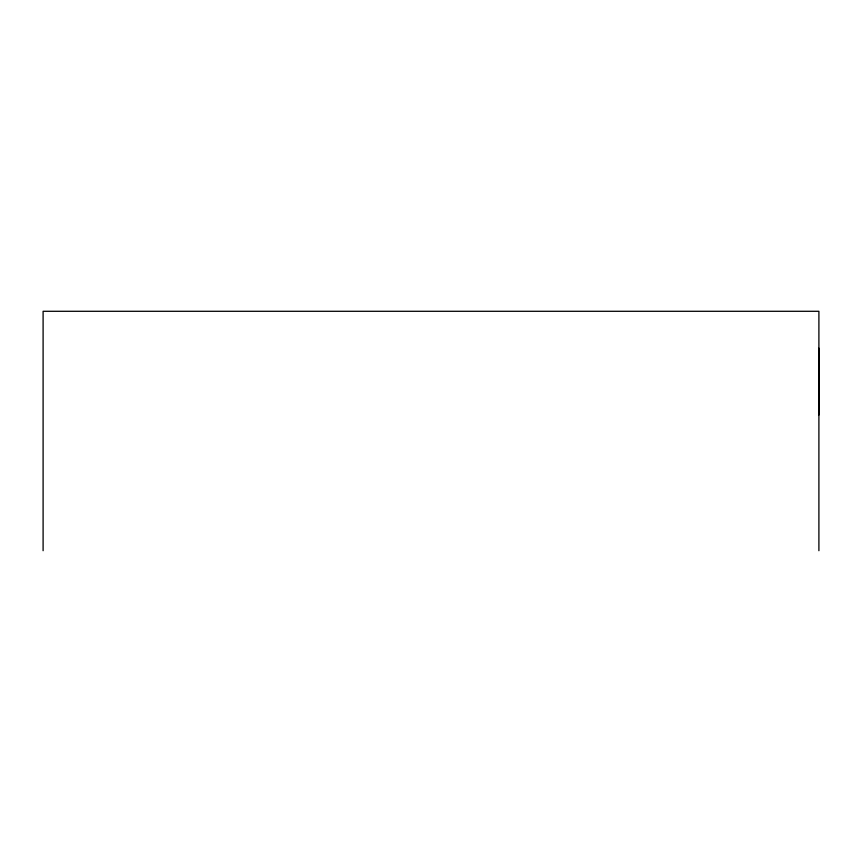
<?xml version="1.0" encoding="UTF-8"?>
<svg xmlns="http://www.w3.org/2000/svg" width="862" height="862" viewBox="0 0 862 862"><rect width="100%" height="100%" fill="white"/><g stroke="black" fill="none" stroke-linecap="round" stroke-linejoin="round"><path stroke-width="1.29" d="M818.9 415.01L818.9 348.173M818.9 550.71L818.9 311.29L43.1 311.29L43.1 550.71"/></g></svg>
